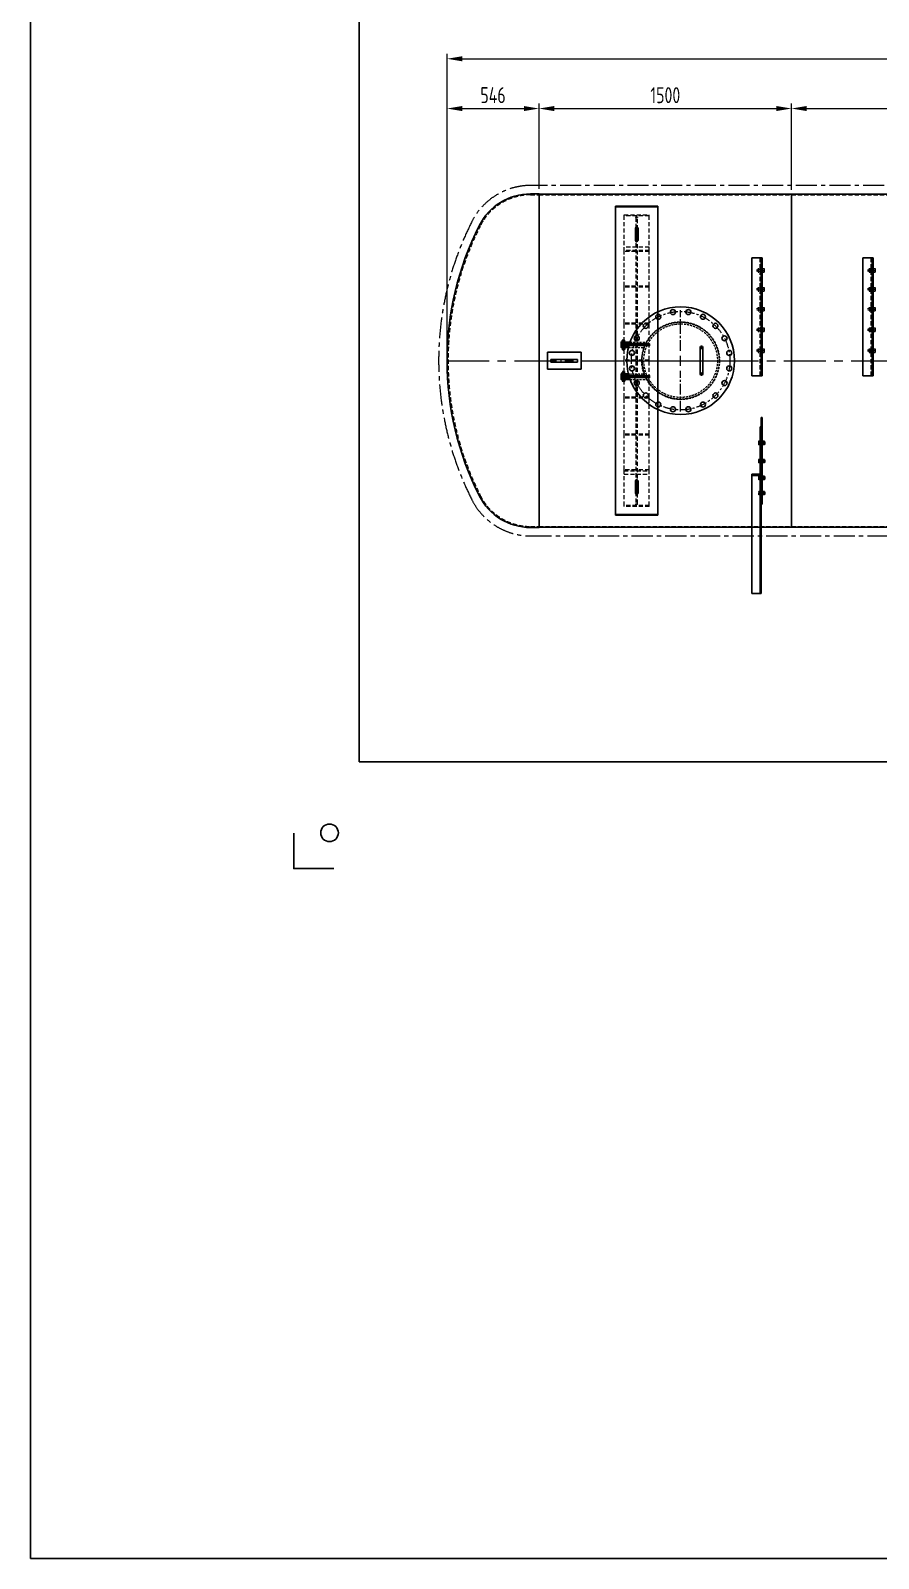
# Model space of a CAD drawing. Header units: millimetres. Extents: x -46397 to 283259, y -8690 to 23983.
# Drawn here: x -46397 to -41361, y -8690 to 387 of the extents above; entities that cross this region are included whole.
import ezdxf

# ---------------------------------------------------------------- set-up
doc = ezdxf.new("R2010")
doc.units = ezdxf.units.MM
for name, pattern in [('ACISOTGL', [3, 2, -1]), ('CENTER', [2, 1.25, -0.25, 0.25, -0.25]), ('CENTER2', [1.125, 0.75, -0.125, 0.125, -0.125]), ('HIDDEN', [0.375, 0.25, -0.125]), ('HIDDEN2', [0.1875, 0.125, -0.0625]), ('HIDDENX2', [0.75, 0.5, -0.25])]:
    doc.linetypes.add(name, pattern=pattern)
doc.layers.get('Defpoints').update_dxf_attribs({"lineweight": 0})
for name, color, linetype, lineweight in [('2-Dashed', 50, 'ACISOTGL', 25), ('3-Centerline', 4, 'CENTER', 5), ('BOLTS', 7, 'Continuous', 9), ('CHUAN NET KHUAT', 4, 'HIDDEN', 0), ('Dtext', 255, 'Continuous', 20), ('DUONGCHINH', 7, 'Continuous', 25), ('DUONGTAM', 1, 'CENTER', 0), ('mDƯỜNG KHUẤT', 251, 'HIDDEN', 5), ('mDƯỜNG TÂM', 8, 'CENTER', 0), ('PHANTOM 2', 8, 'Continuous', 0)]:
    doc.layers.add(name, color=color, linetype=linetype, lineweight=lineweight)
doc.layers.add('flashshoot', color=7, linetype='Continuous')
doc.styles.add('Chu va so', font='arial.ttf')
doc.styles.add('GHI CHÚ 1', font='isocp_IV25.ttf', dxfattribs={"width": 0.8})
doc.styles.add('TCVN', font='arial.ttf')
doc.dimstyles.new('1-30SCALE', dxfattribs={"dimtxt": 75, "dimasz": 75, "dimexe": 37.5, "dimexo": 30, "dimgap": 30, "dimtad": 1, "dimtoh": 1, "dimdec": 0, "dimdsep": 46, "dimtxsty": 'GHI CHÚ 1', "dimcen": 0.09, "dimclrd": 256, "dimclre": 256, "dimclrt": 2, "dimadec": 0, "dimazin": 0, "dimtfac": 1, "dimtdec": 0, "dimtofl": 0, "dimtmove": 0, "dimatfit": 3, "dimfxl": 1, "dimlwd": 0, "dimlwe": 0, "dimarcsym": 0})

# ---------------------------------------------------------------- blocks, each defined once
blk = doc.blocks.new('A$Cda035db7')
at = {"color": 2, "linetype": 'Continuous', "lineweight": 0, "ltscale": 10}
for p, q in [((0, -1500), (-990, -1500)), ((990, -1500), (0, -1500))]:
    blk.add_line(p, q, dxfattribs=at)
at = {"layer": 'CHUAN NET KHUAT', "color": 3, "ltscale": 100}
for p, q in [((-985, -1500), (-985, 0)), ((985, -1500), (985, 0)), ((-985, -3000), (-985, -1500)), ((985, -3000), (985, -1500)), ((-985, -3050), (-985, -3000)), ((985, -3050), (985, -3000))]:
    blk.add_line(p, q, dxfattribs=at)
for centre, radius, start, end in [((-650.1, -3050), 334.9, 180, 243.12441), ((650.1, -3050), 334.9, 296.87559, 0), ((0, -1767.2), 1773, 243.12441, 296.87559)]:
    blk.add_arc(centre, radius, start, end, dxfattribs=at)
at = {"layer": 'DUONGCHINH', "color": 2, "ltscale": 10}
for p, q in [((-990, -1500), (-990, 0)), ((990, -1500), (990, 0)), ((-990, -3000), (-990, -1500)), ((0, -1500), (-990, -1500)), ((990, -1500), (0, -1500)), ((990, -3000), (990, -1500)), ((0, -3000), (-991, -3000)), ((-991, -3050), (-991, -3000)), ((991, -3000), (0, -3000)), ((991, -3050), (991, -3000))]:
    blk.add_line(p, q, dxfattribs=at)
for centre, radius, start, end in [((-650.1, -3050), 340.9, 180, 243.12441), ((650.1, -3050), 340.9, 296.87559, 0), ((0, -1767.2), 1779, 243.12441, 296.87559)]:
    blk.add_arc(centre, radius, start, end, dxfattribs=at)
at = {"layer": 'DUONGTAM', "ltscale": 200}
blk.add_line((0, -3546.2), (0, 3546.2), dxfattribs=at)
blk = doc.blocks.new('A$C14a280a6')
at = {"layer": 'DUONGTAM', "color": 5, "lineweight": 0, "ltscale": 100}
blk.add_lwpolyline([(-1041, 3050), (-1041, -3050, 0.282615), (-826.8, -3398.7, 0.238931), (826.8, -3398.7, 0.282615), (1041, -3050), (1041, 3050, 0.282615), (826.8, 3398.7, 0.238931), (-826.8, 3398.7, 0.238931)], format="xyb", dxfattribs=at)
blk = doc.blocks.new('A$Cf01baf33')
at = {"color": 4, "linetype": 'HIDDENX2', "lineweight": 0, "ltscale": 50}
for p, q in [((90, -1027), (-610.1, -1027)), ((90, -1686), (-610.1, -1686))]:
    blk.add_line(p, q, dxfattribs=at)
at = {"color": 7, "linetype": 'Continuous', "lineweight": 0, "ltscale": 10}
for p, q in [((-524.7, -1012), (-548.7, -1012)), ((-548.7, -1012), (-548.7, -1015)), ((-547, -1004), (-536.7, -1004)), ((-547, -1012), (-547, -1004)), ((-536.7, -1004), (-526.3, -1004)), ((-536.7, -1012), (-536.7, -1004)), ((-526.3, -1012), (-526.3, -1004)), ((-524.7, -1012), (-524.7, -1015)), ((-412, -1012), (-436, -1012)), ((-436, -1012), (-436, -1015)), ((-434.3, -1004), (-424, -1004)), ((-434.3, -1012), (-434.3, -1004)), ((-424, -1004), (-413.6, -1004)), ((-424, -1012), (-424, -1004)), ((-413.6, -1012), (-413.6, -1004)), ((-412, -1012), (-412, -1015)), ((-293.9, -1012), (-317.9, -1012)), ((-317.9, -1012), (-317.9, -1015)), ((-316.3, -1004), (-305.9, -1004)), ((-316.3, -1012), (-316.3, -1004)), ((-305.9, -1004), (-295.6, -1004)), ((-305.9, -1012), (-305.9, -1004)), ((-295.6, -1012), (-295.6, -1004)), ((-293.9, -1012), (-293.9, -1015)), ((-172.1, -1012), (-196.1, -1012)), ((-196.1, -1012), (-196.1, -1015)), ((-194.4, -1004), (-184.1, -1004)), ((-194.4, -1012), (-194.4, -1004)), ((-184.1, -1004), (-173.7, -1004)), ((-184.1, -1012), (-184.1, -1004)), ((-173.7, -1012), (-173.7, -1004)), ((-172.1, -1012), (-172.1, -1015)), ((-47.9, -1012), (-71.9, -1012)), ((-71.9, -1012), (-71.9, -1015)), ((-70.2, -1004), (-59.9, -1004)), ((-70.2, -1012), (-70.2, -1004)), ((-59.9, -1004), (-49.5, -1004)), ((-59.9, -1012), (-59.9, -1004)), ((-49.5, -1012), (-49.5, -1004)), ((-47.9, -1012), (-47.9, -1015)), ((-524.7, -1671), (-548.7, -1671)), ((-548.7, -1671), (-548.7, -1674)), ((-547, -1663), (-536.7, -1663)), ((-547, -1671), (-547, -1663)), ((-536.7, -1663), (-526.3, -1663)), ((-536.7, -1671), (-536.7, -1663)), ((-526.3, -1671), (-526.3, -1663)), ((-524.7, -1671), (-524.7, -1674)), ((-412, -1671), (-436, -1671)), ((-436, -1671), (-436, -1674)), ((-434.3, -1663), (-424, -1663)), ((-434.3, -1671), (-434.3, -1663)), ((-424, -1663), (-413.6, -1663)), ((-424, -1671), (-424, -1663)), ((-413.6, -1671), (-413.6, -1663)), ((-412, -1671), (-412, -1674)), ((-293.9, -1671), (-317.9, -1671)), ((-317.9, -1671), (-317.9, -1674)), ((-316.3, -1663), (-305.9, -1663)), ((-316.3, -1671), (-316.3, -1663)), ((-305.9, -1663), (-295.6, -1663)), ((-305.9, -1671), (-305.9, -1663)), ((-295.6, -1671), (-295.6, -1663)), ((-293.9, -1671), (-293.9, -1674)), ((-172.1, -1671), (-196.1, -1671)), ((-196.1, -1671), (-196.1, -1674)), ((-194.4, -1663), (-184.1, -1663)), ((-194.4, -1671), (-194.4, -1663)), ((-184.1, -1663), (-173.7, -1663)), ((-184.1, -1671), (-184.1, -1663)), ((-173.7, -1671), (-173.7, -1663)), ((-172.1, -1671), (-172.1, -1674)), ((-47.9, -1671), (-71.9, -1671)), ((-71.9, -1671), (-71.9, -1674)), ((-70.2, -1663), (-59.9, -1663)), ((-70.2, -1671), (-70.2, -1663)), ((-59.9, -1663), (-49.5, -1663)), ((-59.9, -1671), (-59.9, -1663)), ((-49.5, -1671), (-49.5, -1663)), ((-47.9, -1671), (-47.9, -1674)), ((477.2, -1671), (501.2, -1671)), ((477.2, -1674), (477.2, -1671)), ((477.2, -1689), (477.2, -1686)), ((501.2, -1689), (477.2, -1689)), ((478.8, -1661), (489.2, -1661)), ((478.8, -1661), (478.8, -1671)), ((478.8, -1689), (478.8, -1697)), ((478.8, -1697), (489.2, -1697)), ((495.2, -1656), (483.2, -1656)), ((483.2, -1661), (483.2, -1656)), ((489.2, -1661), (499.5, -1661)), ((489.2, -1661), (489.2, -1671)), ((489.2, -1689), (489.2, -1697)), ((489.2, -1697), (499.5, -1697)), ((495.2, -1661), (495.2, -1656)), ((499.5, -1661), (499.5, -1671)), ((499.5, -1689), (499.5, -1697)), ((501.2, -1674), (501.2, -1671)), ((501.2, -1689), (501.2, -1686)), ((585, -1671), (609, -1671)), ((585, -1674), (585, -1671)), ((585, -1689), (585, -1686)), ((609, -1689), (585, -1689)), ((586.7, -1661), (597, -1661)), ((586.7, -1661), (586.7, -1671)), ((586.7, -1689), (586.7, -1697)), ((586.7, -1697), (597, -1697)), ((603, -1656), (591, -1656)), ((591, -1661), (591, -1656)), ((597, -1661), (607.4, -1661)), ((597, -1661), (597, -1671)), ((597, -1689), (597, -1697)), ((597, -1697), (607.4, -1697)), ((603, -1661), (603, -1656)), ((607.4, -1661), (607.4, -1671)), ((607.4, -1689), (607.4, -1697)), ((609, -1674), (609, -1671)), ((609, -1689), (609, -1686)), ((684.8, -1671), (708.8, -1671)), ((684.8, -1674), (684.8, -1671)), ((686.4, -1661), (696.8, -1661)), ((686.4, -1661), (686.4, -1671)), ((702.8, -1656), (690.8, -1656)), ((690.8, -1661), (690.8, -1656)), ((696.8, -1661), (707.1, -1661)), ((696.8, -1661), (696.8, -1671)), ((702.8, -1661), (702.8, -1656)), ((707.1, -1661), (707.1, -1671)), ((708.8, -1674), (708.8, -1671)), ((775.1, -1671), (799.1, -1671)), ((775.1, -1674), (775.1, -1671)), ((776.8, -1661), (787.1, -1661)), ((776.8, -1661), (776.8, -1671)), ((793.1, -1656), (781.1, -1656)), ((781.1, -1661), (781.1, -1656)), ((787.1, -1661), (797.5, -1661)), ((787.1, -1661), (787.1, -1671)), ((793.1, -1661), (793.1, -1656)), ((797.5, -1661), (797.5, -1671)), ((799.1, -1674), (799.1, -1671))]:
    blk.add_line(p, q, dxfattribs=at)
at = {"color": 4, "linetype": 'HIDDENX2', "lineweight": 0, "ltscale": 10}
for p, q in [((-548.7, -1027), (-548.7, -1030)), ((-548.7, -1030), (-524.7, -1030)), ((-547, -1040), (-547, -1030)), ((-547, -1040), (-536.7, -1040)), ((-543.7, -1021), (-543.7, -1015)), ((-543.7, -1027), (-543.7, -1021)), ((-542.7, -1015), (-542.7, -1045.3)), ((-542.7, -1040), (-542.7, -1027)), ((-530.7, -1045.3), (-542.7, -1045.3)), ((-536.7, -1040), (-536.7, -1030)), ((-536.7, -1040), (-526.3, -1040)), ((-530.7, -1015), (-530.7, -1045.3)), ((-530.7, -1040), (-530.7, -1027)), ((-529.7, -1021), (-529.7, -1015)), ((-529.7, -1027), (-529.7, -1021)), ((-526.3, -1040), (-526.3, -1030)), ((-524.7, -1027), (-524.7, -1030)), ((-436, -1027), (-436, -1030)), ((-436, -1030), (-412, -1030)), ((-434.3, -1040), (-434.3, -1030)), ((-434.3, -1040), (-424, -1040)), ((-431, -1021), (-431, -1015)), ((-431, -1027), (-431, -1021)), ((-430, -1015), (-430, -1045.3)), ((-430, -1040), (-430, -1027)), ((-418, -1045.3), (-430, -1045.3)), ((-424, -1040), (-424, -1030)), ((-424, -1040), (-413.6, -1040)), ((-418, -1015), (-418, -1045.3)), ((-418, -1040), (-418, -1027)), ((-417, -1021), (-417, -1015)), ((-417, -1027), (-417, -1021)), ((-413.6, -1040), (-413.6, -1030)), ((-412, -1027), (-412, -1030)), ((-317.9, -1027), (-317.9, -1030)), ((-317.9, -1030), (-293.9, -1030)), ((-316.3, -1040), (-316.3, -1030)), ((-316.3, -1040), (-305.9, -1040)), ((-312.9, -1021), (-312.9, -1015)), ((-312.9, -1027), (-312.9, -1021)), ((-311.9, -1015), (-311.9, -1045.3)), ((-311.9, -1040), (-311.9, -1027)), ((-299.9, -1045.3), (-311.9, -1045.3)), ((-305.9, -1040), (-305.9, -1030)), ((-305.9, -1040), (-295.6, -1040)), ((-299.9, -1015), (-299.9, -1045.3)), ((-299.9, -1040), (-299.9, -1027)), ((-298.9, -1021), (-298.9, -1015)), ((-298.9, -1027), (-298.9, -1021)), ((-295.6, -1040), (-295.6, -1030)), ((-293.9, -1027), (-293.9, -1030)), ((-196.1, -1027), (-196.1, -1030)), ((-196.1, -1030), (-172.1, -1030)), ((-194.4, -1040), (-194.4, -1030)), ((-194.4, -1040), (-184.1, -1040)), ((-191.1, -1021), (-191.1, -1015)), ((-191.1, -1027), (-191.1, -1021)), ((-190.1, -1015), (-190.1, -1045.3)), ((-190.1, -1040), (-190.1, -1027)), ((-178.1, -1045.3), (-190.1, -1045.3)), ((-184.1, -1040), (-184.1, -1030)), ((-184.1, -1040), (-173.7, -1040)), ((-178.1, -1015), (-178.1, -1045.3)), ((-178.1, -1040), (-178.1, -1027)), ((-177.1, -1021), (-177.1, -1015)), ((-177.1, -1027), (-177.1, -1021)), ((-173.7, -1040), (-173.7, -1030)), ((-172.1, -1027), (-172.1, -1030)), ((-71.9, -1027), (-71.9, -1030)), ((-71.9, -1030), (-47.9, -1030)), ((-70.2, -1040), (-70.2, -1030)), ((-70.2, -1040), (-59.9, -1040)), ((-66.9, -1021), (-66.9, -1015)), ((-66.9, -1027), (-66.9, -1021)), ((-65.9, -1015), (-65.9, -1045.3)), ((-65.9, -1040), (-65.9, -1027)), ((-53.9, -1045.3), (-65.9, -1045.3)), ((-59.9, -1040), (-59.9, -1030)), ((-59.9, -1040), (-49.5, -1040)), ((-53.9, -1015), (-53.9, -1045.3)), ((-53.9, -1040), (-53.9, -1027)), ((-52.9, -1021), (-52.9, -1015)), ((-52.9, -1027), (-52.9, -1021)), ((-49.5, -1040), (-49.5, -1030)), ((-47.9, -1027), (-47.9, -1030)), ((-548.7, -1686), (-548.7, -1689)), ((-548.7, -1689), (-524.7, -1689)), ((-547, -1699), (-547, -1689)), ((-547, -1699), (-536.7, -1699)), ((-543.7, -1680), (-543.7, -1674)), ((-543.7, -1686), (-543.7, -1680)), ((-542.7, -1674), (-542.7, -1704.3)), ((-542.7, -1699), (-542.7, -1686)), ((-530.7, -1704.3), (-542.7, -1704.3)), ((-536.7, -1699), (-536.7, -1689)), ((-536.7, -1699), (-526.3, -1699)), ((-530.7, -1674), (-530.7, -1704.3)), ((-530.7, -1699), (-530.7, -1686)), ((-529.7, -1680), (-529.7, -1674)), ((-529.7, -1686), (-529.7, -1680)), ((-526.3, -1699), (-526.3, -1689)), ((-524.7, -1686), (-524.7, -1689)), ((-436, -1686), (-436, -1689)), ((-436, -1689), (-412, -1689)), ((-434.3, -1699), (-434.3, -1689)), ((-434.3, -1699), (-424, -1699)), ((-431, -1680), (-431, -1674)), ((-431, -1686), (-431, -1680)), ((-430, -1674), (-430, -1704.3)), ((-430, -1699), (-430, -1686)), ((-418, -1704.3), (-430, -1704.3)), ((-424, -1699), (-424, -1689)), ((-424, -1699), (-413.6, -1699)), ((-418, -1674), (-418, -1704.3)), ((-418, -1699), (-418, -1686)), ((-417, -1680), (-417, -1674)), ((-417, -1686), (-417, -1680)), ((-413.6, -1699), (-413.6, -1689)), ((-412, -1686), (-412, -1689)), ((-317.9, -1686), (-317.9, -1689)), ((-317.9, -1689), (-293.9, -1689)), ((-316.3, -1699), (-316.3, -1689)), ((-316.3, -1699), (-305.9, -1699)), ((-312.9, -1680), (-312.9, -1674)), ((-312.9, -1686), (-312.9, -1680)), ((-311.9, -1674), (-311.9, -1704.3)), ((-311.9, -1699), (-311.9, -1686)), ((-299.9, -1704.3), (-311.9, -1704.3)), ((-305.9, -1699), (-305.9, -1689)), ((-305.9, -1699), (-295.6, -1699)), ((-299.9, -1674), (-299.9, -1704.3)), ((-299.9, -1699), (-299.9, -1686)), ((-298.9, -1680), (-298.9, -1674)), ((-298.9, -1686), (-298.9, -1680)), ((-295.6, -1699), (-295.6, -1689)), ((-293.9, -1686), (-293.9, -1689)), ((-196.1, -1686), (-196.1, -1689)), ((-196.1, -1689), (-172.1, -1689)), ((-194.4, -1699), (-194.4, -1689)), ((-194.4, -1699), (-184.1, -1699)), ((-191.1, -1680), (-191.1, -1674)), ((-191.1, -1686), (-191.1, -1680)), ((-190.1, -1674), (-190.1, -1704.3)), ((-190.1, -1699), (-190.1, -1686)), ((-178.1, -1704.3), (-190.1, -1704.3)), ((-184.1, -1699), (-184.1, -1689)), ((-184.1, -1699), (-173.7, -1699)), ((-178.1, -1674), (-178.1, -1704.3)), ((-178.1, -1699), (-178.1, -1686)), ((-177.1, -1680), (-177.1, -1674)), ((-177.1, -1686), (-177.1, -1680)), ((-173.7, -1699), (-173.7, -1689)), ((-172.1, -1686), (-172.1, -1689)), ((-71.9, -1686), (-71.9, -1689)), ((-71.9, -1689), (-47.9, -1689)), ((-70.2, -1699), (-70.2, -1689)), ((-70.2, -1699), (-59.9, -1699)), ((-66.9, -1680), (-66.9, -1674)), ((-66.9, -1686), (-66.9, -1680)), ((-65.9, -1674), (-65.9, -1704.3)), ((-65.9, -1699), (-65.9, -1686)), ((-53.9, -1704.3), (-65.9, -1704.3)), ((-59.9, -1699), (-59.9, -1689)), ((-59.9, -1699), (-49.5, -1699)), ((-53.9, -1674), (-53.9, -1704.3)), ((-53.9, -1699), (-53.9, -1686)), ((-52.9, -1680), (-52.9, -1674)), ((-52.9, -1686), (-52.9, -1680)), ((-49.5, -1699), (-49.5, -1689)), ((-47.9, -1686), (-47.9, -1689)), ((482.2, -1674), (482.2, -1680)), ((482.2, -1680), (482.2, -1686)), ((483.2, -1661), (483.2, -1674)), ((483.2, -1686), (483.2, -1661)), ((495.2, -1661), (495.2, -1674)), ((495.2, -1686), (495.2, -1661)), ((496.2, -1674), (496.2, -1680)), ((496.2, -1680), (496.2, -1686)), ((590, -1674), (590, -1680)), ((590, -1680), (590, -1686)), ((591, -1661), (591, -1674)), ((591, -1686), (591, -1661)), ((603, -1661), (603, -1674)), ((603, -1686), (603, -1661)), ((604, -1674), (604, -1680)), ((604, -1680), (604, -1686)), ((672.2, -1686), (682.3, -1686)), ((684.8, -1689), (684.8, -1686)), ((708.8, -1689), (684.8, -1689)), ((686.4, -1689), (686.4, -1697)), ((686.4, -1697), (696.8, -1697)), ((689.8, -1674), (689.8, -1680)), ((689.8, -1680), (689.8, -1686)), ((690.8, -1661), (690.8, -1674)), ((690.8, -1686), (690.8, -1661)), ((696.8, -1689), (696.8, -1697)), ((696.8, -1697), (707.1, -1697)), ((702.8, -1661), (702.8, -1674)), ((702.8, -1686), (702.8, -1661)), ((703.8, -1674), (703.8, -1680)), ((703.8, -1680), (703.8, -1686)), ((707.1, -1689), (707.1, -1697)), ((708.8, -1689), (708.8, -1686)), ((768.7, -1680), (768.7, -1674)), ((775.1, -1689), (775.1, -1686)), ((799.1, -1689), (775.1, -1689)), ((776.8, -1689), (776.8, -1697)), ((776.8, -1697), (787.1, -1697)), ((780.1, -1674), (780.1, -1680)), ((780.1, -1680), (780.1, -1686)), ((781.1, -1686), (781.1, -1661)), ((781.1, -1661), (781.1, -1674)), ((787.1, -1689), (787.1, -1697)), ((787.1, -1697), (797.5, -1697)), ((793.1, -1686), (793.1, -1661)), ((793.1, -1661), (793.1, -1674)), ((794.1, -1674), (794.1, -1680)), ((794.1, -1680), (794.1, -1686)), ((797.5, -1689), (797.5, -1697)), ((799.1, -1689), (799.1, -1686)), ((814.2, -1680), (814.2, -1686)), ((-8, -2830), (8, -2830)), ((-8, -2870), (8, -2870))]:
    blk.add_line(p, q, dxfattribs=at)
at = {"layer": 'DUONGCHINH'}
for p, q in [((-610.1, -1021), (-610.1, -1015)), ((-610.1, -1015), (90, -1015)), ((-610.1, -1021), (-610.1, -1023)), ((-610.1, -1021), (90, -1021)), ((-610.1, -1023), (-610.1, -1077)), ((90, -1077), (-610.1, -1077)), ((90, -1021), (90, -1015)), ((90, -1023), (90, -1021)), ((90, -1023), (90, -1077)), ((-610.1, -1680), (-610.1, -1674)), ((-610.1, -1674), (90, -1674)), ((-610.1, -1680), (-610.1, -1682)), ((-610.1, -1680), (90, -1680)), ((-610.1, -1682), (-610.1, -1736)), ((90, -1680), (90, -1674)), ((90, -1682), (90, -1680)), ((90, -1682), (90, -1736)), ((337.6, -1674), (436.8, -1674)), ((337.6, -1680), (337.6, -1674)), ((436.8, -1680), (337.6, -1680)), ((679.8, -1680), (392.1, -1680)), ((392.1, -1680), (392.1, -1686)), ((672.2, -1686), (392.1, -1686)), ((436.8, -1680), (436.8, -1674)), ((852, -1674), (436.8, -1674)), ((674.7, -1736), (674.7, -1688)), ((1382.3, -1680), (679.8, -1680)), ((682.3, -1682), (682.3, -1686)), ((1382.3, -1686), (682.3, -1686)), ((682.3, -1686), (682.3, -1736)), ((852, -1680), (852, -1674)), ((1382.3, -1680), (1382.3, -1682)), ((1382.3, -1682), (1382.3, -1686)), ((1382.3, -1736), (1382.3, -1686)), ((90, -1736), (-610.1, -1736)), ((682.3, -1736), (674.7, -1736)), ((682.3, -1736), (1382.3, -1736)), ((-50, -2950), (-50, -2750)), ((50, -2750), (-50, -2750)), ((-8, -2770.6), (-8, -2801.4)), ((-8, -2898.6), (-8, -2801.4)), ((8, -2770.6), (8, -2801.4)), ((8, -2898.6), (8, -2801.4)), ((50, -2750), (50, -2950)), ((-8, -2898.6), (-8, -2929.4)), ((8, -2898.6), (8, -2929.4)), ((-50, -2950), (50, -2950))]:
    blk.add_line(p, q, dxfattribs=at)
blk.add_ellipse((672.2, -1688), major_axis=(2.51, 0), ratio=0.79546, start_param=0, end_param=1.570796, dxfattribs=at)
at = {"layer": 'DUONGCHINH', "extrusion": (-2.64943e-16, 1.48896e-15, -1)}
blk.add_ellipse((679.8, -1682), major_axis=(2.51, 0), ratio=0.795463, start_param=-1.570796, end_param=0, dxfattribs=at)
at = {"layer": 'DUONGCHINH', "extrusion": (-2.52163e-16, -1.42976e-15, -1)}
blk.add_ellipse((0, -2532.1), major_axis=(-1002.5, 0), ratio=0.237949, start_param=-1.578776, end_param=-1.562816, dxfattribs=at)
at = {"layer": 'DUONGCHINH', "extrusion": (-2.52163e-16, -1.42687e-15, -1)}
blk.add_ellipse((0, -3168.4), major_axis=(1002.5, 0), ratio=0.238431, start_param=-1.578776, end_param=-1.562816, dxfattribs=at)
blk = doc.blocks.new('*U98')
at = {"color": 1}
blk.add_circle((0, 0), 15, dxfattribs=at)
blk = doc.blocks.new('*U99')
at = {"layer": 'DUONGCHINH', "color": 0, "linetype": 'ByBlock', "lineweight": -2, "transparency": 16777216}
for p, rotation in [((101818.5, -98117.2), 125.9999999999999), ((101900, -98075.7), 107.9999999999999), ((101990.4, -98061.4), 89.99999999999993), ((102080.8, -98075.7), 71.99999999999994), ((102162.3, -98117.2), 53.99999999999995), ((101753.7, -98181.9), 143.9999999999998), ((102227, -98181.9), 35.99999999999994), ((101712.2, -98263.5), 161.9999999999999), ((102268.6, -98263.5), 17.99999999999997), ((101697.9, -98353.9), 180), ((101712.2, -98444.3), 197.9999999999998), ((102268.6, -98444.3), 341.9999999999997), ((101753.7, -98525.8), 215.9999999999997), ((101818.5, -98590.5), 233.9999999999997), ((102162.3, -98590.5), 305.9999999999997), ((102227, -98525.8), 323.9999999999997), ((101900, -98632.1), 251.9999999999997), ((101990.4, -98646.4), 269.9999999999996), ((102080.8, -98632.1), 287.9999999999997)]:
    blk.add_blockref('*U98', p, dxfattribs=dict(at, rotation=rotation))
blk.add_blockref('*U98', (102282.9, -98353.9), dxfattribs=at)
blk = doc.blocks.new('*U100')
at = {"layer": 'mDƯỜNG TÂM', "color": 0, "ltscale": 50, "transparency": 16777216}
for p, q in [((0, 59.5), (0, 301)), ((-301, 0), (-59.5, 0)), ((59.5, 0), (301, 0)), ((0, -301), (0, -59.5))]:
    blk.add_line(p, q, dxfattribs=at)
at = {"layer": 'mDƯỜNG TÂM', "color": 0, "linetype": 'Continuous', "ltscale": 50, "transparency": 16777216}
for p, q in [((-29.75, 0), (29.75, 0)), ((0, -29.75), (0, 29.75))]:
    blk.add_line(p, q, dxfattribs=at)
blk = doc.blocks.new('*U101')
at = {"layer": 'mDƯỜNG TÂM', "color": 0, "ltscale": 2, "transparency": 16777216}
for p, q in [((-9.74, 0), (-1.248, 0)), ((0, 1.248), (0, 9.74)), ((1.248, 0), (9.74, 0)), ((0, -9.74), (0, -1.248))]:
    blk.add_line(p, q, dxfattribs=at)
at = {"layer": 'mDƯỜNG TÂM', "color": 0, "linetype": 'Continuous', "ltscale": 2, "transparency": 16777216}
for p, q in [((-0.624, 0), (0.624, 0)), ((0, -0.624), (0, 0.624))]:
    blk.add_line(p, q, dxfattribs=at)
blk = doc.blocks.new('*U102')
at = {"layer": 'mDƯỜNG TÂM', "color": 0, "ltscale": 2, "transparency": 16777216}
for p, q in [((-9.74, 0), (-1.248, 0)), ((0, 1.248), (0, 9.74)), ((1.248, 0), (9.74, 0)), ((0, -9.74), (0, -1.248))]:
    blk.add_line(p, q, dxfattribs=at)
at = {"layer": 'mDƯỜNG TÂM', "color": 0, "linetype": 'Continuous', "ltscale": 2, "transparency": 16777216}
for p, q in [((-0.624, 0), (0.624, 0)), ((0, -0.624), (0, 0.624))]:
    blk.add_line(p, q, dxfattribs=at)
blk = doc.blocks.new('*U1640')
at = {"layer": 'BOLTS'}
h = blk.add_hatch(dxfattribs=at)
h.set_pattern_fill('ANSI31', color=8, scale=0.88, angle=30, style=0)
h.set_pattern_definition([(195, (-2929.86261, -4641.71054), (-0.028470095, 0.1062518409), [])])
edge = h.paths.add_edge_path()
edge.add_line((-4.6, 42), (-4.6, 42))
edge.add_ellipse((-5.5, 41.9), major_axis=(-0.608, -0.608), ratio=1, start_angle=141.13417, end_angle=215.08186)
edge.add_line((-5.3, 42.8), (-5.3, 42.8))
edge.add_line((-5.3, 42.8), (-3.9, 42.8))
edge.add_line((-3.9, 42.8), (-3.9, 42.8))
edge.add_ellipse((-3.7, 41.9), major_axis=(-0.608, -0.608), ratio=1, start_angle=232.99783, end_angle=308.86583)
h = blk.add_hatch(dxfattribs=at)
h.set_pattern_fill('ANSI31', color=8, scale=0.88, angle=30, style=0)
h.set_pattern_definition([(165, (-2929.86261, 4718.91054), (-0.028470095, -0.1062518409), [])])
edge = h.paths.add_edge_path()
edge.add_line((-4.6, 35.2), (-4.6, 35.2))
edge.add_ellipse((-5.5, 35.3), major_axis=(-0.608, -0.608), ratio=1, start_angle=54.91813, end_angle=128.86582, ccw=False)
edge.add_line((-5.3, 34.4), (-5.3, 34.4))
edge.add_line((-5.3, 34.4), (-3.9, 34.4))
edge.add_line((-3.9, 34.4), (-3.9, 34.4))
edge.add_ellipse((-3.7, 35.3), major_axis=(-0.608, -0.608), ratio=1, start_angle=321.13416, end_angle=397.00216, ccw=False)
h = blk.add_hatch(dxfattribs=at)
h.set_pattern_fill('ANSI31', color=8, scale=0.88, angle=30, style=0)
h.set_pattern_definition([(345, (2929.86261, -4641.71054), (0.028470095, 0.1062518409), [])])
edge = h.paths.add_edge_path()
edge.add_line((4.6, 42), (4.6, 42))
edge.add_ellipse((5.5, 41.9), major_axis=(0.608, -0.608), ratio=1, start_angle=144.91814, end_angle=218.86583, ccw=False)
edge.add_line((5.3, 42.8), (5.3, 42.8))
edge.add_line((5.3, 42.8), (3.9, 42.8))
edge.add_line((3.9, 42.8), (3.9, 42.8))
edge.add_ellipse((3.7, 41.9), major_axis=(0.608, -0.608), ratio=1, start_angle=51.13417, end_angle=127.00217, ccw=False)
h = blk.add_hatch(dxfattribs=at)
h.set_pattern_fill('ANSI31', color=8, scale=0.88, angle=30, style=0)
h.set_pattern_definition([(15, (2929.86261, 4718.91054), (0.028470095, -0.1062518409), [])])
edge = h.paths.add_edge_path()
edge.add_line((4.6, 35.2), (4.6, 35.2))
edge.add_ellipse((5.5, 35.3), major_axis=(0.608, -0.608), ratio=1, start_angle=231.13418, end_angle=305.08187)
edge.add_line((5.3, 34.4), (5.3, 34.4))
edge.add_line((5.3, 34.4), (3.9, 34.4))
edge.add_line((3.9, 34.4), (3.9, 34.4))
edge.add_ellipse((3.7, 35.3), major_axis=(0.608, -0.608), ratio=1, start_angle=-37.00216, end_angle=38.86584)
h = blk.add_hatch(dxfattribs=at)
h.set_pattern_fill('ANSI31', color=8, scale=0.88, angle=30, style=0)
h.set_pattern_definition([(195, (-2929.86261, -4686.91054), (-0.028470095, 0.1062518409), [])])
edge = h.paths.add_edge_path()
edge.add_line((-4.6, -3.2), (-4.6, -3.2))
edge.add_ellipse((-5.5, -3.3), major_axis=(-0.608, -0.608), ratio=1, start_angle=141.13417, end_angle=215.08186)
edge.add_line((-5.3, -2.4), (-5.3, -2.4))
edge.add_line((-5.3, -2.4), (-3.9, -2.4))
edge.add_line((-3.9, -2.4), (-3.9, -2.4))
edge.add_ellipse((-3.7, -3.3), major_axis=(-0.608, -0.608), ratio=1, start_angle=232.99783, end_angle=308.86583)
h = blk.add_hatch(dxfattribs=at)
h.set_pattern_fill('ANSI31', color=8, scale=0.88, angle=30, style=0)
h.set_pattern_definition([(165, (-2929.86261, 4673.71054), (-0.028470095, -0.1062518409), [])])
edge = h.paths.add_edge_path()
edge.add_line((-4.6, -10), (-4.6, -10))
edge.add_ellipse((-5.5, -9.9), major_axis=(-0.608, -0.608), ratio=1, start_angle=54.91813, end_angle=128.86582, ccw=False)
edge.add_line((-5.3, -10.8), (-5.3, -10.8))
edge.add_line((-5.3, -10.8), (-3.9, -10.8))
edge.add_line((-3.9, -10.8), (-3.9, -10.8))
edge.add_ellipse((-3.7, -9.9), major_axis=(-0.608, -0.608), ratio=1, start_angle=321.13416, end_angle=397.00216, ccw=False)
h = blk.add_hatch(dxfattribs=at)
h.set_pattern_fill('ANSI31', color=8, scale=0.88, angle=30, style=0)
h.set_pattern_definition([(345, (2929.86261, -4686.91054), (0.028470095, 0.1062518409), [])])
edge = h.paths.add_edge_path()
edge.add_line((4.6, -3.2), (4.6, -3.2))
edge.add_ellipse((5.5, -3.3), major_axis=(0.608, -0.608), ratio=1, start_angle=144.91814, end_angle=218.86583, ccw=False)
edge.add_line((5.3, -2.4), (5.3, -2.4))
edge.add_line((5.3, -2.4), (3.9, -2.4))
edge.add_line((3.9, -2.4), (3.9, -2.4))
edge.add_ellipse((3.7, -3.3), major_axis=(0.608, -0.608), ratio=1, start_angle=51.13417, end_angle=127.00217, ccw=False)
h = blk.add_hatch(dxfattribs=at)
h.set_pattern_fill('ANSI31', color=8, scale=0.88, angle=30, style=0)
h.set_pattern_definition([(15, (2929.86261, 4673.71054), (0.028470095, -0.1062518409), [])])
edge = h.paths.add_edge_path()
edge.add_line((4.6, -10), (4.6, -10))
edge.add_ellipse((5.5, -9.9), major_axis=(0.608, -0.608), ratio=1, start_angle=231.13418, end_angle=305.08187)
edge.add_line((5.3, -10.8), (5.3, -10.8))
edge.add_line((5.3, -10.8), (3.9, -10.8))
edge.add_line((3.9, -10.8), (3.9, -10.8))
edge.add_ellipse((3.7, -9.9), major_axis=(0.608, -0.608), ratio=1, start_angle=-37.00216, end_angle=38.86584)
at = {"layer": 'BOLTS', "color": 8}
for p, q in [((0, 42.8), (-7.5, 42.8)), ((-4.6, 41.9), (-4.6, 35.3)), ((0, 42.8), (7.5, 42.8)), ((4.6, 41.9), (4.6, 35.3)), ((-8.4, -3.3), (-8.4, -9.9)), ((0, -10.8), (-7.5, -10.8)), ((-4.6, -3.3), (-4.6, -9.9)), ((0, -10.8), (7.5, -10.8)), ((4.6, -3.3), (4.6, -9.9)), ((8.4, -3.3), (8.4, -9.9))]:
    blk.add_line(p, q, dxfattribs=at)
at = {"layer": 'BOLTS', "color": 3, "linetype": 'HIDDEN2'}
for p, q in [((-6, 0), (-6, 32)), ((6, 0), (6, 32))]:
    blk.add_line(p, q, dxfattribs=at)
at = {"layer": 'BOLTS', "color": 8, "linetype": 'CENTER2'}
blk.add_line((0, 51.6), (0, -16.8), dxfattribs=at)
at = {"layer": 'BOLTS', "color": 3}
for points in [[(0, 32), (-8.7, 32, -0.414214), (-9.6, 32.9), (-9.6, 33.5, -0.414214), (-8.7, 34.4), (0, 34.4), (8.7, 34.4, -0.414214), (9.6, 33.5), (9.6, 32.9, -0.414214), (8.7, 32)], [(0, -2.4), (-8.7, -2.4, -0.414214), (-9.6, -1.5), (-9.6, -0.9, -0.414214), (-8.7, 0), (0, 0), (8.7, 0, -0.414214), (9.6, -0.9), (9.6, -1.5, -0.414214), (8.7, -2.4)]]:
    blk.add_lwpolyline(points, format="xyb", close=True, dxfattribs=at)
at = {"layer": 'BOLTS', "color": 8}
for points in [[(-7.5, 34.4, -0.414214), (-8.4, 35.3), (-8.4, 41.9, -0.414214), (-7.5, 42.8)], [(7.5, 34.4, 0.414214), (8.4, 35.3), (8.4, 41.9, 0.414214), (7.5, 42.8)]]:
    blk.add_lwpolyline(points, format="xyb", dxfattribs=at)
blk.add_lwpolyline([(-7.5, 34.4), (0, 34.4)], dxfattribs=at)
at = {"layer": 'BOLTS', "color": 3}
for points in [[(0, 47.4), (-5.9, 47.4, 0.414214), (-6, 47.3), (-6, 42.8)], [(0, 47.4), (5.9, 47.4, -0.414214), (6, 47.3), (6, 42.8)]]:
    blk.add_lwpolyline(points, format="xyb", dxfattribs=at)
at = {"layer": 'BOLTS', "color": 8}
for centre, start, end in [((-5.5, 41.9), 360, 90), ((-5.5, 41.9), 360, 90), ((-5.5, 35.3), 270, 0), ((-3.7, 41.9), 90, 180), ((-3.7, 41.9), 90, 180), ((-3.7, 35.3), 180, 270), ((3.7, 41.9), 360, 90), ((3.7, 41.9), 360, 90), ((3.7, 35.3), 270, 0), ((5.5, 41.9), 90, 180), ((5.5, 41.9), 90, 180), ((5.5, 35.3), 180, 270), ((-7.5, -3.3), 90, 180), ((-7.5, -9.9), 180, 270), ((-5.5, -3.3), 360, 90), ((-5.5, -3.3), 360, 90), ((-5.5, -9.9), 270, 0), ((-3.7, -3.3), 90, 180), ((-3.7, -3.3), 90, 180), ((-3.7, -9.9), 180, 270), ((3.7, -3.3), 360, 90), ((3.7, -3.3), 360, 90), ((3.7, -9.9), 270, 0), ((5.5, -3.3), 90, 180), ((5.5, -3.3), 90, 180), ((5.5, -9.9), 180, 270), ((7.5, -3.3), 360, 90), ((7.5, -9.9), 270, 0)]:
    blk.add_arc(centre, 0.859, start, end, dxfattribs=at)
blk = doc.blocks.new('MH1-2')
at = {"layer": 'DUONGCHINH'}
for p, q in [((-324, 111), (-324, 101)), ((-324, 79), (-324, 89)), ((-324, -79), (-324, -89)), ((-324, -111), (-324, -101))]:
    blk.add_line(p, q, dxfattribs=at)
for points in [[(-303.6, 101), (-354, 101), (-354, 111), (-300.2, 111)], [(-311.6, 100), (-354, 100), (-354, 90), (-313.8, 90)], [(-313.8, 90), (-184, 90), (-184, 100), (-311.6, 100)], [(-307.4, 89), (-354, 89), (-354, 79), (-310.1, 79)], [(-307.4, -89), (-354, -89), (-354, -79), (-310.1, -79)], [(-311.6, -100), (-354, -100), (-354, -90), (-313.8, -90)], [(-313.8, -90), (-184, -90), (-184, -100), (-311.6, -100)], [(-303.6, -101), (-354, -101), (-354, -111), (-300.2, -111)]]:
    blk.add_lwpolyline(points, dxfattribs=at)
blk.add_lwpolyline([(132.3, -78), (132.3, 78, 1), (115.8, 78), (115.8, -78, 1)], format="xyb", close=True, dxfattribs=at)
blk.add_circle((0, 0), 320, dxfattribs=at)
at = {"layer": 'mDƯỜNG KHUẤT', "ltscale": 0.5}
for p, q in [((-346, 111), (-346, 79)), ((-332, 111), (-332, 79)), ((-346, -111), (-346, -79)), ((-332, -111), (-332, -79))]:
    blk.add_line(p, q, dxfattribs=at)
at = {"layer": 'mDƯỜNG KHUẤT', "ltscale": 50}
for points in [[(-300.2, 111), (-205, 111), (-205, 101), (-303.6, 101)], [(-310.1, 79), (-214.4, 79), (-214.4, 89), (-307.4, 89)], [(-310.1, -79), (-214.4, -79), (-214.4, -89), (-307.4, -89)], [(-300.2, -111), (-204.9, -111), (-204.9, -101), (-303.6, -101)]]:
    blk.add_lwpolyline(points, dxfattribs=at)
for centre, radius in [((0, 0), 231), ((0, 0.1), 228.5), ((0, 0.1), 218.5)]:
    blk.add_circle(centre, radius, dxfattribs=at)
at = {"layer": 'mDƯỜNG KHUẤT', "ltscale": 5}
for start, end in [(180, 200.2506), (206.25756, 270)]:
    blk.add_arc((0, 0.1), 228.5, start, end, dxfattribs=at)
at = {"layer": 'mDƯỜNG TÂM', "color": 8, "ltscale": 50}
blk.add_circle((0, 0), 292.5, dxfattribs=at)
at = {"color": 251, "lineweight": 0, "rotation": 180}
blk.add_blockref('*U1640', (-339, 111), dxfattribs=at)
at = {"color": 251, "lineweight": 0, "xscale": -1}
blk.add_blockref('*U1640', (-339, -111), dxfattribs=at)
at = {"layer": 'DUONGCHINH', "rotation": 9}
blk.add_blockref('*U99', (-116120.6, 81188.2), dxfattribs=at)
at = {"layer": 'mDƯỜNG TÂM', "color": 8, "ltscale": 50}
blk.add_blockref('*U100', (0, 0), dxfattribs=at)
at = {"layer": 'mDƯỜNG TÂM', "color": 8, "ltscale": 2}
for name, p in [('*U101', (124, 78)), ('*U102', (124, -78))]:
    blk.add_blockref(name, p, dxfattribs=at)
blk = doc.blocks.new('*U1682')
at = {"layer": '3-Centerline', "color": 0, "linetype": 'CENTER2', "ltscale": 30, "transparency": 16777216}
blk.add_line((0, -38.5), (0, 38.5), dxfattribs=at)
blk = doc.blocks.new('*U1681')
for points in [[(-8, -71.1), (-8, -1.1)], [(8, -1.1), (8, -71.1)]]:
    blk.add_lwpolyline(points)
blk.add_circle((0, -71.1), 8)
at = {"extrusion": (2.22045e-16, 4.93038e-32, -1)}
blk.add_arc((0, -1.1), 8, 0, 180, dxfattribs=at)
at = {"layer": '2-Dashed', "ltscale": 3, "extrusion": (2.22045e-16, 4.93038e-32, -1)}
blk.add_arc((0, -1.1), 8, 180, 0, dxfattribs=at)
at = {"layer": '3-Centerline', "linetype": 'CENTER2', "ltscale": 30}
blk.add_blockref('*U1682', (0, -36.1), dxfattribs=at)
blk = doc.blocks.new('SD1-3')
at = {"layer": 'CHUAN NET KHUAT', "ltscale": 100}
for p, q in [((50, 1779.2), (50, 1784.9)), ((50, 1784.9), (200, 1784.9)), ((200, 1779.2), (50, 1779.2)), ((50, 1567), (50, 1779.2)), ((120, 1773.6), (130, 1773.6)), ((120, 1768.7), (120, 1773.6)), ((130, 1768.7), (120, 1768.7)), ((120, 1768.7), (120, 1361.3)), ((130, 1773.6), (130, 1768.7)), ((130, 1361.3), (130, 1768.7)), ((200, 1779.2), (200, 1784.9)), ((200, 1567), (200, 1779.2)), ((200, 1593.3), (50, 1593.3)), ((200, 1573.3), (50, 1573.3)), ((120, 1567), (50, 1567)), ((50, 1361.3), (50, 1567)), ((200, 1567), (130, 1567)), ((200, 1361.3), (200, 1567)), ((120, 1361.3), (50, 1361.3)), ((50, 1355.3), (50, 1361.3)), ((50, 1141.3), (50, 1355.3)), ((120, 1355.3), (50, 1355.3)), ((120, 1355.3), (120, 1141.3)), ((200, 1361.3), (130, 1361.3)), ((130, 1141.3), (130, 1355.3)), ((200, 1355.3), (130, 1355.3)), ((200, 1355.3), (200, 1361.3)), ((200, 1141.3), (200, 1355.3)), ((120, 1141.3), (50, 1141.3)), ((50, 1135.3), (50, 1141.3)), ((50, 921.3), (50, 1135.3)), ((120, 1135.3), (50, 1135.3)), ((120, 1135.3), (120, 921.3)), ((200, 1141.3), (130, 1141.3)), ((130, 921.3), (130, 1135.3)), ((200, 1135.3), (130, 1135.3)), ((200, 1135.3), (200, 1141.3)), ((200, 921.3), (200, 1135.3)), ((120, 921.3), (50, 921.3)), ((50, 915.3), (50, 921.3)), ((50, 701.3), (50, 915.3)), ((120, 915.3), (50, 915.3)), ((120, 915.3), (120, 701.3)), ((200, 921.3), (130, 921.3)), ((130, 701.3), (130, 915.3)), ((200, 915.3), (130, 915.3)), ((200, 915.3), (200, 921.3)), ((200, 701.3), (200, 915.3)), ((120, 701.3), (50, 701.3)), ((50, 695.3), (50, 701.3)), ((50, 481.3), (50, 695.3)), ((120, 695.3), (50, 695.3)), ((120, 695.3), (120, 481.3)), ((200, 701.3), (130, 701.3)), ((130, 481.3), (130, 695.3)), ((200, 695.3), (130, 695.3)), ((200, 695.3), (200, 701.3)), ((200, 481.3), (200, 695.3)), ((120, 481.3), (50, 481.3)), ((50, 475.3), (50, 481.3)), ((50, 269.7), (50, 475.3)), ((120, 475.3), (50, 475.3)), ((120, 475.3), (120, 67.9)), ((200, 481.3), (130, 481.3)), ((130, 67.9), (130, 475.3)), ((200, 475.3), (130, 475.3)), ((200, 475.3), (200, 481.3)), ((200, 269.7), (200, 475.3)), ((120, 269.7), (50, 269.7)), ((50, 57.5), (50, 269.7)), ((50, 263.3), (200, 263.3)), ((50, 243.3), (200, 243.3)), ((200, 269.7), (130, 269.7)), ((200, 57.5), (200, 269.7)), ((200, 57.5), (50, 57.5)), ((50, 51.8), (50, 57.5)), ((200, 51.8), (50, 51.8)), ((120, 63), (120, 67.9)), ((120, 67.9), (130, 67.9)), ((130, 63), (120, 63)), ((130, 63), (130, 67.9)), ((200, 51.8), (200, 57.5))]:
    blk.add_line(p, q, dxfattribs=at)
at = {"layer": 'DUONGCHINH'}
for p, q in [((250, 1836.7), (0, 1836.7)), ((0, 1833), (0, 1836.7)), ((250, 1833), (0, 1833)), ((0, 3.7), (0, 1833)), ((250, 1836.7), (250, 1833)), ((250, 1833), (250, 3.7)), ((250, 3.7), (0, 3.7)), ((0, 0), (0, 3.7)), ((250, 3.7), (250, 0)), ((250, 0), (0, 0))]:
    blk.add_line(p, q, dxfattribs=at)
at = {"rotation": 179.9999999999993}
blk.add_blockref('*U1681', (125, 1632), dxfattribs=at)
at = {"xscale": -0.9999999999999998}
blk.add_blockref('*U1681', (125, 204.7), dxfattribs=at)
blk = doc.blocks.new('*D1618')
at = {"layer": 'Defpoints', "color": 0, "transparency": 16777216}
for p in [(-43377, -76), (-43377, -583, -1.5), (-43923.3, -1574, -1.5)]:
    blk.add_point(p, dxfattribs=at)
at = {"layer": 'PHANTOM 2', "linetype": 'Continuous', "lineweight": 0, "transparency": 16777216}
for p, q in [((-43923.3, -1544), (-43923.3, -46)), ((-43833.3, -76), (-43467, -76)), ((-43377, -553), (-43377, -46))]:
    blk.add_line(p, q, dxfattribs=at)
at = {"layer": 'PHANTOM 2', "transparency": 16777216}
for points in [[(-43833.3, -61), (-43833.3, -91), (-43923.3, -76)], [(-43467, -61), (-43467, -91), (-43377, -76)]]:
    blk.add_solid(points, dxfattribs=at)
at = {"layer": 'PHANTOM 2', "color": 2, "transparency": 16777216, "insert": (-43650.2, 3.6), "char_height": 95, "attachment_point": 5, "style": 'GHI CHÚ 1'}
blk.add_mtext('546', dxfattribs=at)
blk = doc.blocks.new('*D1617')
at = {"layer": 'Defpoints', "color": 0, "transparency": 16777216}
for p in [(-41877, -76), (-43377, -583, -1.5), (-41877, -589, -1.5)]:
    blk.add_point(p, dxfattribs=at)
at = {"layer": 'PHANTOM 2', "linetype": 'Continuous', "lineweight": 0, "transparency": 16777216}
for p, q in [((-43377, -553), (-43377, -46)), ((-43287, -76), (-41967, -76)), ((-41877, -559), (-41877, -46))]:
    blk.add_line(p, q, dxfattribs=at)
at = {"layer": 'PHANTOM 2', "transparency": 16777216}
for points in [[(-43287, -61), (-43287, -91), (-43377, -76)], [(-41967, -61), (-41967, -91), (-41877, -76)]]:
    blk.add_solid(points, dxfattribs=at)
at = {"layer": 'PHANTOM 2', "color": 2, "transparency": 16777216, "insert": (-42627, 3.4), "char_height": 95, "attachment_point": 5, "style": 'GHI CHÚ 1'}
blk.add_mtext('1500', dxfattribs=at)
blk = doc.blocks.new('*D1616')
at = {"layer": 'Defpoints', "color": 0, "transparency": 16777216}
for p in [(-40377, -76), (-41877, -589, -1.5), (-40377, -589, -1.5)]:
    blk.add_point(p, dxfattribs=at)
at = {"layer": 'PHANTOM 2', "linetype": 'Continuous', "lineweight": 0, "transparency": 16777216}
for p, q in [((-41877, -559), (-41877, -46)), ((-41787, -76), (-40467, -76)), ((-40377, -559), (-40377, -46))]:
    blk.add_line(p, q, dxfattribs=at)
at = {"layer": 'PHANTOM 2', "transparency": 16777216}
for points in [[(-41787, -61), (-41787, -91), (-41877, -76)], [(-40467, -61), (-40467, -91), (-40377, -76)]]:
    blk.add_solid(points, dxfattribs=at)
at = {"layer": 'PHANTOM 2', "color": 2, "transparency": 16777216, "insert": (-41127, 3.4), "char_height": 95, "attachment_point": 5, "style": 'GHI CHÚ 1'}
blk.add_mtext('1500', dxfattribs=at)
blk = doc.blocks.new('*D1612')
at = {"layer": 'Defpoints', "color": 0, "transparency": 16777216}
for p in [(-36830.8, 219.6), (-43923.3, -1574, -1.5), (-36830.8, -1574, -1.5)]:
    blk.add_point(p, dxfattribs=at)
at = {"layer": 'PHANTOM 2', "linetype": 'Continuous', "lineweight": 0, "transparency": 16777216}
for p, q in [((-43923.3, -1544), (-43923.3, 249.6)), ((-43833.3, 219.6), (-36920.8, 219.6)), ((-36830.8, -1544), (-36830.8, 249.6))]:
    blk.add_line(p, q, dxfattribs=at)
at = {"layer": 'PHANTOM 2', "transparency": 16777216}
for points in [[(-43833.3, 234.6), (-43833.3, 204.6), (-43923.3, 219.6)], [(-36920.8, 234.6), (-36920.8, 204.6), (-36830.8, 219.6)]]:
    blk.add_solid(points, dxfattribs=at)
at = {"layer": 'PHANTOM 2', "color": 2, "transparency": 16777216, "insert": (-40377, 299.1), "char_height": 95, "attachment_point": 5, "style": 'GHI CHÚ 1'}
blk.add_mtext('7092', dxfattribs=at)
blk = doc.blocks.new('*U1811')
at = {"lineweight": 25}
for points in [[(0, 0), (18993, 0), (18993, 12441.4), (0, 12441.4)], [(0, 0), (14360.6, 0), (14360.6, 12441.4), (0, 12441.4)]]:
    blk.add_lwpolyline(points, close=True, dxfattribs=at)
at = {"lineweight": 25, "elevation": -0.6}
blk.add_lwpolyline([(-427.7, -465), (-427.7, -697.2), (-166.1, -697.2)], dxfattribs=at)
at = {"lineweight": 25}
blk.add_circle((-193.7, -463.2, -0.6), 57.6, dxfattribs=at)
at = {"layer": 'Dtext', "ltscale": 0.1}
for tag, p, height, style in [('REV_3', (14482.9, 4673), 82.7, 'TCVN'), ('FOR_APPROVAL3', (15310.2, 4667.2, -0.7), 99.3, 'TCVN'), ('REV_2', (14482.9, 4364.2), 82.7, 'TCVN'), ('FOR_APPROVAL2', (15310.2, 4358.4, -0.7), 99.3, 'TCVN'), ('REV_1', (14482.9, 4055.4), 82.7, 'TCVN'), ('FOR_APPROVAL1', (15310.2, 4049.5, -0.7), 99.3, 'TCVN'), ('REV_0', (14482.9, 3746.5), 82.7, 'TCVN'), ('NGUOI_VE', (16191.6, 3742.1, -0.7), 99.3, 'TCVN'), ('NGUOI_KIEM_2', (17068.8, 3742.1, -0.8), 99.3, 'TCVN'), ('NGUOI_DUYET', (18128.4, 3742.1, -0.8), 99.3, 'TCVN'), ('1.1_A4', (18181.6, 188.4, -0.8), 99.3, 'Chu va so'), ('A4_A4', (18511.9, 188.4, -0.8), 99.3, 'Chu va so'), ('REV.', (18783.9, 188.4, -0.8), 99.3, 'Chu va so')]:
    blk.add_attdef(tag, p, '', height=height, dxfattribs=dict(at, style=style))
for tag, p, height, style, width in [('NGAY_REV03', (14692.6, 4667.2, -0.7), 86, 'TCVN', 0.95), ('NGAY_REV02', (14692.6, 4358.4, -0.7), 86, 'TCVN', 0.95), ('NGAY_REV01', (14692.6, 4049.5, -0.7), 86, 'TCVN', 0.95), ('NGAY_REV0', (14692.6, 3740.7, -0.8), 86, 'TCVN', 0.95), ('DWD.NO', (14684.9, 80.5, -0.8), 132.4, 'Chu va so', 0.85)]:
    blk.add_attdef(tag, p, '', height=height, dxfattribs=dict(at, style=style, width=width))
at = {"layer": 'Dtext', "lineweight": 25, "ltscale": 0.1, "style": 'Chu va so'}
for tag, p, height in [('PROJECT_CODE', (15641.5, 1555.2), 198.5), ('TITLE1', (14781.7, 1186, -0.8), 132.4), ('TITLE2', (14781.7, 874.8, -0.8), 132.4), ('TITLE3', (14781.7, 565.9, -0.8), 132.4)]:
    blk.add_attdef(tag, p, '', height=height, dxfattribs=at)

msp = doc.modelspace()

# ---------------------------------------------------------------- linework, layer by layer
msp.add_lwpolyline([(-5297.58, 11840.68), (-46396.93, 11840.68), (-46396.93, -8689.89), (-5297.58, -8689.89)], close=True)

# ---------------------------------------------------------------- block references
for name, p in [('SD1-3', (-42922.05, -2492.33, -1.5)), ('MH1-2', (-42536.05, -1574, -1.5))]:
    msp.add_blockref(name, p)
at = {"layer": 'flashshoot', "rotation": 270}
for name in ['A$C14a280a6', 'A$Cda035db7', 'A$Cf01baf33']:
    msp.add_blockref(name, (-40377.05, -1574, -1.5), dxfattribs=at)

# ---------------------------------------------------------------- dimensions: what is measured, and where the dimension line sits
at = {"layer": 'PHANTOM 2'}
for base, p1, p2, picture, middle in [((-36830.82, 219.56), (-43923.27, -1574, -1.5), (-36830.82, -1574, -1.5), '*D1612', (-40377.05, 299.1)), ((-41877.05, -75.98), (-43377.05, -583, -1.5), (-41877.05, -589, -1.5), '*D1617', (-42627.05, 3.38)), ((-40377.05, -75.98), (-41877.05, -589, -1.5), (-40377.05, -589, -1.5), '*D1616', (-41127.05, 3.38))]:
    dim = msp.add_linear_dim(base=base, p1=p1, p2=p2, dimstyle='1-30SCALE', override={"dimtxt": 95, "dimasz": 90, "dimexe": 30, "dimtmove": 1}, dxfattribs=at)
    dim.commit()
    dim.dimension.update_dxf_attribs({"geometry": picture, "text_midpoint": middle})
at = {"layer": 'PHANTOM 2', "color": 252}
dim = msp.add_linear_dim(base=(-43377.05, -75.98), p1=(-43923.27, -1574, -1.5), p2=(-43377.05, -583, -1.5), dimstyle='1-30SCALE', override={"dimtxt": 95, "dimasz": 90, "dimexe": 30}, dxfattribs=at)
dim.commit()
dim.dimension.update_dxf_attribs({"geometry": '*D1618', "text_midpoint": (-43650.16, 3.55)})

# ---------------------------------------------------------------- next in the draw order: block references
at = {"xscale": 0.9084576280678549, "yscale": 0.9084576280678549, "zscale": 0.9084576280678549}
msp.add_blockref('*U1811', (-44445.23, -3958.11), dxfattribs=at)

doc.saveas('drawing.dxf')
